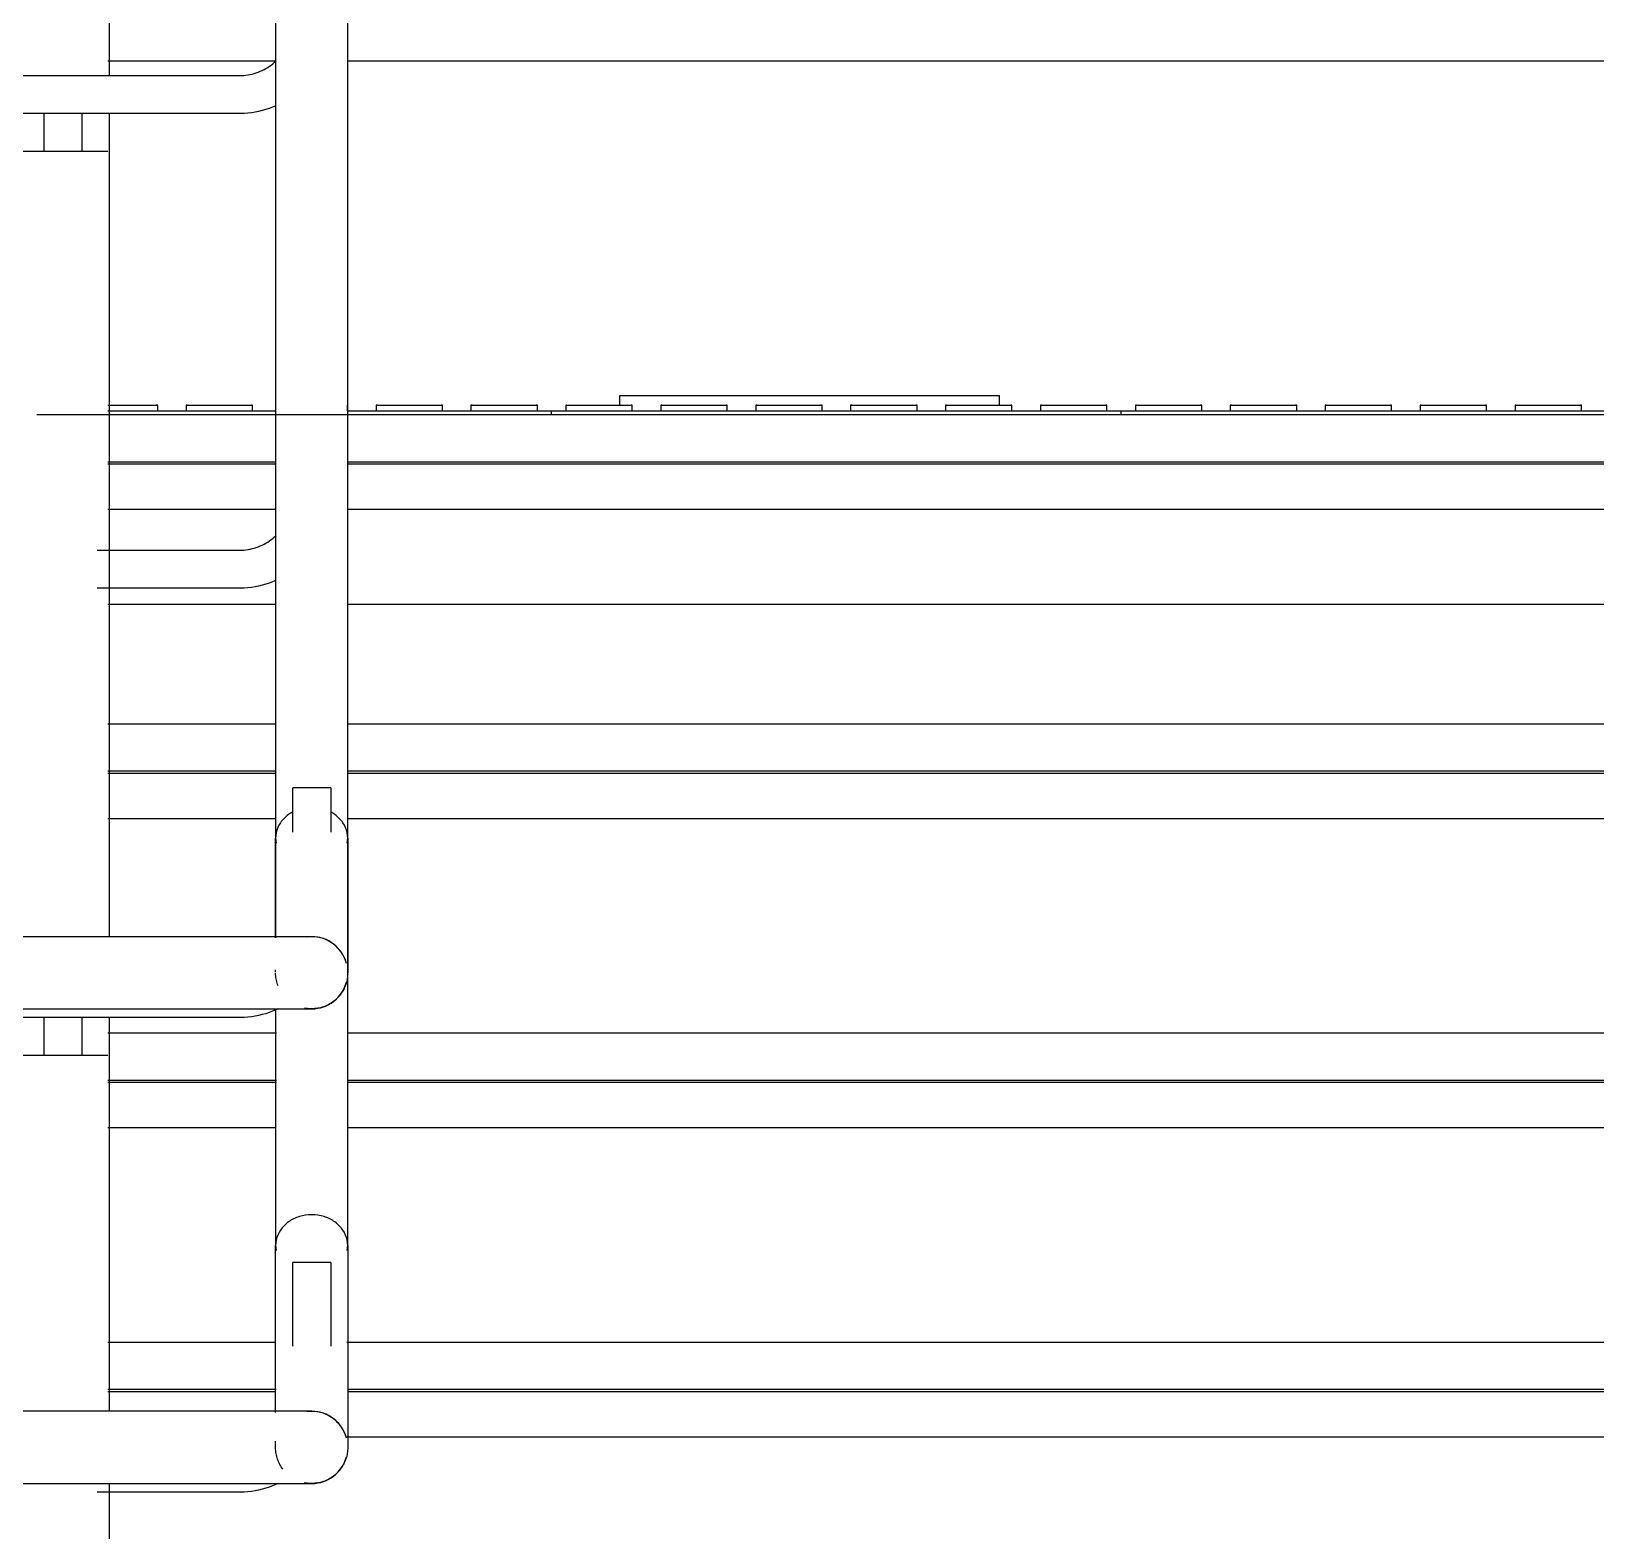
# Model space of a CAD drawing. Header units: millimetres. Extents: x 663313 to 1226001, y 1431724 to 1620898.
# Drawn here: x 809885 to 810709, y 1509357 to 1510147 of the extents above; entities that cross this region are included whole.
import ezdxf

# ---------------------------------------------------------------- set-up
doc = ezdxf.new("R2010")
doc.units = ezdxf.units.MM
for name, pattern in [('CENTER', [50.8, 31.75, -6.35, 6.35, -6.35]), ('DPA_Grid _ Level 100', [1000, 550, -160, 130, -160]), ('TA_GL_000.70000', [1.925, 0.7, -0.175, 0.175, -0.175, 0.7])]:
    doc.linetypes.add(name, pattern=pattern)
doc.layers.add('000 - 0_HIDE_OBJ_FRAMING_DEF_SUB', color=7, linetype='Continuous', plot=False)
for name, color, linetype in [('000 - 0_SYM_DWG_GRIDLINE_MAIN_COLOR_251', 7, 'Continuous'), ('000 - CONCRETE_EX_BUILDING_SUB_COLOR_251', 7, 'Continuous'), ('000 - GRID', 7, 'CENTER')]:
    doc.layers.add(name, color=color, linetype=linetype)
doc.styles.add('TA', font='', dxfattribs={"height": 4.5})
doc.styles.get('TA').set_extended_font_data('Cordia New')

# ---------------------------------------------------------------- blocks, each defined once
blk = doc.blocks.new('*U4807')
at = {"layer": '000 - 0_SYM_DWG_GRIDLINE_MAIN_COLOR_251', "color": 7, "linetype": 'ByBlock', "ltscale": 5}
blk.add_line((12, 0), (-308, 0), dxfattribs=at)
at = {"color": 7, "style": 'TA', "flags": 1}
blk.add_attdef('LOCATION', (6, -6), '', height=4.5, rotation=270, dxfattribs=at)
blk = doc.blocks.new('W-1-PP18-ST_ENT4_REV00_20260602-143416_ELEVATION_1_DIMS')
at = {"layer": '000 - GRID', "color": 7, "linetype": 'TA_GL_000.70000', "xscale": 50, "yscale": 50, "zscale": 50, "rotation": 180}
blk.add_blockref('*U4807', (0, 102340), dxfattribs=at)
blk = doc.blocks.new('DR_Door-Overhead-Rolling - RS-24526168-ENT 4 ELE-1 sheet')
at = {"layer": '000 - CONCRETE_EX_BUILDING_SUB_COLOR_251', "color": 7}
for p, q in [((1807335.92, 102526.11), (1807247.5, 102526.11)), ((1810154.09, 102526.11), (1807373.52, 102526.11))]:
    blk.add_line(p, q, dxfattribs=at)
blk = doc.blocks.new('DPA_Flood board Plan_Plate - DPA_Flood board Plan_Plate-20217323-ENT 4 ELE-1 sheet')
at = {"layer": '000 - CONCRETE_EX_BUILDING_SUB_COLOR_251', "color": 7}
for p, q in [((1807517.11, 102350), (1807717.11, 102350)), ((1807517.11, 102345), (1807517.11, 102350)), ((1807717.11, 102345), (1807717.11, 102350))]:
    blk.add_line(p, q, dxfattribs=at)
blk = doc.blocks.new('DPA_TYP_RL10_Handrail - RL10_300Tx175R-20956452-ENT 4 ELE-1 sheet')
at = {"layer": '000 - CONCRETE_EX_BUILDING_SUB_COLOR_251', "color": 7}
for p, q in [((1807335.81, 103164.79), (1807335.81, 102116.88)), ((1807373.81, 102116.88), (1807373.81, 103164.79)), ((1807335.81, 102936.41), (1807335.81, 102526.02)), ((1807373.81, 101902.27), (1807373.81, 102936.41)), ((1807335.81, 102502.79), (1807335.81, 102064.45)), ((1807323.81, 102065), (1807123.81, 102065)), ((1807335.81, 102046.37), (1807335.81, 102047.46)), ((1807123.81, 102027), (1807323.81, 102027)), ((1807335.81, 102026.65), (1807335.81, 101902.27)), ((1807323.81, 101815), (1807123.81, 101815)), ((1807123.81, 101777), (1807323.81, 101777))]:
    blk.add_line(p, q, dxfattribs=at)
at = {"layer": '000 - CONCRETE_EX_BUILDING_SUB_COLOR_251', "color": 7, "flags": 128}
for points in [[(1807335.81, 102064.45), (1807335.81, 102069.18), (1807335.81, 102075.27), (1807335.81, 102082.04), (1807335.81, 102089.49), (1807335.81, 102097.6), (1807335.81, 102106.35), (1807335.81, 102115.74), (1807335.81, 102116.88)], [(1807373.81, 102116.88), (1807373.81, 102107.41), (1807373.81, 102098.58), (1807373.81, 102090.4), (1807373.81, 102082.87), (1807373.81, 102076.02), (1807373.81, 102069.85), (1807373.81, 102064.37), (1807373.81, 102059.6), (1807373.81, 102055.53), (1807373.81, 102052.18), (1807373.81, 102049.54), (1807373.81, 102047.63), (1807373.81, 102046.46), (1807373.81, 102046)], [(1807354.81, 102065), (1807354.79, 102065), (1807354.71, 102065), (1807354.59, 102065), (1807354.41, 102065), (1807354.19, 102065), (1807353.92, 102065), (1807353.6, 102065), (1807353.24, 102065), (1807352.82, 102065), (1807352.36, 102065), (1807351.86, 102065), (1807351.31, 102065), (1807350.71, 102065), (1807350.08, 102065), (1807349.4, 102065), (1807348.68, 102065), (1807347.91, 102065), (1807347.12, 102065), (1807346.28, 102065), (1807345.41, 102065), (1807344.5, 102065), (1807343.56, 102065), (1807342.59, 102065), (1807341.59, 102065), (1807340.56, 102065), (1807339.5, 102065), (1807338.42, 102065), (1807337.32, 102065), (1807336.19, 102065), (1807335.04, 102065), (1807333.88, 102065), (1807332.7, 102065), (1807331.5, 102065), (1807330.3, 102065), (1807329.08, 102065), (1807327.85, 102065), (1807326.62, 102065), (1807325.38, 102065), (1807324.14, 102065), (1807323.81, 102065)], [(1807337.1, 102039.12), (1807336.84, 102039.83), (1807336.61, 102040.55), (1807336.4, 102041.28), (1807336.23, 102042.02), (1807336.09, 102042.77), (1807335.97, 102043.52), (1807335.89, 102044.28), (1807335.83, 102045.04), (1807335.81, 102045.79)], [(1807373.8, 102045.24), (1807373.75, 102044.48), (1807373.67, 102043.73), (1807373.57, 102042.97), (1807373.43, 102042.23), (1807373.27, 102041.48), (1807373.07, 102040.75), (1807372.85, 102040.02), (1807372.59, 102039.31), (1807372.31, 102038.6), (1807372, 102037.91), (1807371.66, 102037.23), (1807371.3, 102036.56), (1807370.91, 102035.91), (1807370.49, 102035.27), (1807370.05, 102034.65), (1807369.58, 102034.05), (1807369.09, 102033.47), (1807368.58, 102032.91), (1807368.05, 102032.37), (1807367.49, 102031.85), (1807366.92, 102031.36), (1807366.32, 102030.88), (1807365.71, 102030.44), (1807365.08, 102030.01), (1807364.43, 102029.61), (1807363.77, 102029.24), (1807363.09, 102028.9), (1807362.4, 102028.58), (1807361.7, 102028.29), (1807360.98, 102028.03), (1807360.26, 102027.8), (1807359.53, 102027.59), (1807358.79, 102027.42), (1807358.04, 102027.28), (1807357.29, 102027.16), (1807356.53, 102027.08), (1807355.77, 102027.02), (1807355.02, 102027), (1807354.81, 102027)], [(1807323.81, 102027), (1807325.05, 102027), (1807326.29, 102027), (1807327.52, 102027), (1807328.75, 102027), (1807329.97, 102027), (1807331.18, 102027), (1807332.38, 102027), (1807333.56, 102027), (1807334.73, 102027), (1807335.88, 102027), (1807337.01, 102027), (1807338.13, 102027), (1807339.21, 102027), (1807340.28, 102027), (1807341.31, 102027), (1807342.32, 102027), (1807343.3, 102027), (1807344.25, 102027), (1807345.17, 102027), (1807346.05, 102027), (1807346.89, 102027), (1807347.7, 102027), (1807348.47, 102027), (1807349.21, 102027), (1807349.9, 102027), (1807350.54, 102027), (1807351.15, 102027), (1807351.71, 102027), (1807352.23, 102027), (1807352.7, 102027), (1807353.13, 102027), (1807353.51, 102027), (1807353.84, 102027), (1807354.12, 102027), (1807354.36, 102027), (1807354.55, 102027), (1807354.68, 102027), (1807354.77, 102027), (1807354.81, 102027)], [(1807354.81, 102027), (1807354.05, 102027.02), (1807353.29, 102027.06), (1807352.54, 102027.14), (1807351.78, 102027.24), (1807351.04, 102027.38)], [(1807335.81, 101814.45), (1807335.81, 101816.44), (1807335.81, 101823.77), (1807335.81, 101832.2), (1807335.81, 101841.71), (1807335.81, 101852.29), (1807335.81, 101863.92), (1807335.81, 101876.58), (1807335.81, 101890.25), (1807335.81, 101902.27)], [(1807373.81, 101902.27), (1807373.81, 101887.78), (1807373.81, 101874.28), (1807373.81, 101861.8), (1807373.81, 101850.35), (1807373.81, 101839.96), (1807373.81, 101830.64), (1807373.81, 101822.4), (1807373.81, 101815.26), (1807373.81, 101809.24), (1807373.81, 101804.33), (1807373.81, 101800.55), (1807373.81, 101797.9), (1807373.81, 101796.39), (1807373.81, 101796)], [(1807354.81, 101815), (1807354.79, 101815), (1807354.71, 101815), (1807354.59, 101815), (1807354.41, 101815), (1807354.19, 101815), (1807353.92, 101815), (1807353.6, 101815), (1807353.24, 101815), (1807352.82, 101815), (1807352.36, 101815), (1807351.86, 101815), (1807351.31, 101815), (1807350.71, 101815), (1807350.08, 101815), (1807349.4, 101815), (1807348.68, 101815), (1807347.91, 101815), (1807347.12, 101815), (1807346.28, 101815), (1807345.41, 101815), (1807344.5, 101815), (1807343.56, 101815), (1807342.59, 101815), (1807341.59, 101815), (1807340.56, 101815), (1807339.5, 101815), (1807338.42, 101815), (1807337.32, 101815), (1807336.19, 101815), (1807335.04, 101815), (1807333.88, 101815), (1807332.7, 101815), (1807331.5, 101815), (1807330.3, 101815), (1807329.08, 101815), (1807327.85, 101815), (1807326.62, 101815), (1807325.38, 101815), (1807324.14, 101815), (1807323.81, 101815)], [(1807335.81, 101796), (1807335.81, 101796.57), (1807335.81, 101798.28), (1807335.81, 101799.32)], [(1807339.69, 101784.49), (1807339.25, 101785.1), (1807338.82, 101785.73), (1807338.42, 101786.38), (1807338.05, 101787.04), (1807337.71, 101787.72), (1807337.39, 101788.41), (1807337.1, 101789.12), (1807336.84, 101789.83), (1807336.61, 101790.55), (1807336.4, 101791.28), (1807336.23, 101792.02), (1807336.09, 101792.77), (1807335.97, 101793.52), (1807335.89, 101794.28), (1807335.83, 101795.04), (1807335.81, 101795.79), (1807335.81, 101796)], [(1807373.81, 101796), (1807373.8, 101795.24), (1807373.75, 101794.48), (1807373.67, 101793.73), (1807373.57, 101792.97), (1807373.43, 101792.23), (1807373.27, 101791.48), (1807373.07, 101790.75), (1807372.85, 101790.02), (1807372.59, 101789.31), (1807372.31, 101788.6), (1807372, 101787.91), (1807371.66, 101787.23), (1807371.3, 101786.56), (1807370.91, 101785.91), (1807370.49, 101785.27), (1807370.05, 101784.65), (1807369.58, 101784.05), (1807369.09, 101783.47), (1807368.58, 101782.91), (1807368.05, 101782.37), (1807367.49, 101781.85), (1807366.92, 101781.36), (1807366.32, 101780.88), (1807365.71, 101780.44), (1807365.08, 101780.01), (1807364.43, 101779.61), (1807363.77, 101779.24), (1807363.09, 101778.9), (1807362.4, 101778.58), (1807361.7, 101778.29), (1807360.98, 101778.03), (1807360.26, 101777.8), (1807359.53, 101777.59), (1807358.79, 101777.42), (1807358.04, 101777.28), (1807357.29, 101777.16), (1807356.53, 101777.08), (1807355.77, 101777.02), (1807355.02, 101777), (1807354.81, 101777)], [(1807323.81, 101777), (1807325.05, 101777), (1807326.29, 101777), (1807327.52, 101777), (1807328.75, 101777), (1807329.97, 101777), (1807331.18, 101777), (1807332.38, 101777), (1807333.56, 101777), (1807334.73, 101777), (1807335.88, 101777), (1807337.01, 101777), (1807338.13, 101777), (1807339.21, 101777), (1807340.28, 101777), (1807341.31, 101777), (1807342.32, 101777), (1807343.3, 101777), (1807344.25, 101777), (1807345.17, 101777), (1807346.05, 101777), (1807346.89, 101777), (1807347.7, 101777), (1807348.47, 101777), (1807349.21, 101777), (1807349.9, 101777), (1807350.54, 101777), (1807351.15, 101777), (1807351.71, 101777), (1807352.23, 101777), (1807352.7, 101777), (1807353.13, 101777), (1807353.51, 101777), (1807353.84, 101777), (1807354.12, 101777), (1807354.36, 101777), (1807354.55, 101777), (1807354.68, 101777), (1807354.77, 101777), (1807354.81, 101777)], [(1807354.81, 101777), (1807354.05, 101777.02), (1807353.29, 101777.06), (1807352.54, 101777.14), (1807351.78, 101777.24), (1807351.04, 101777.38)]]:
    blk.add_lwpolyline(points, dxfattribs=at)
at = {"layer": '000 - CONCRETE_EX_BUILDING_SUB_COLOR_251', "color": 7}
for centre, start, end in [((1807354.81, 102046), 15, 97.84251), ((1807354.81, 102046), 90, 97.84251), ((1807354.81, 102046), 15, 90), ((1807354.81, 102046), 261.12254, 345), ((1807354.81, 102046), 270, 345), ((1807354.81, 102046), 261.12254, 270), ((1807354.81, 101796), 15, 97.84251), ((1807354.81, 101796), 90, 97.84251), ((1807354.81, 101796), 15, 90), ((1807354.81, 101796), 258.12211, 345), ((1807354.81, 101796), 270, 345), ((1807354.81, 101796), 258.12211, 270)]:
    blk.add_arc(centre, 19, start, end, dxfattribs=at)
for points, knots in [([(1807344.67, 102130.6), (1807343.94, 102130.21), (1807341.46, 102128.67), (1807338.02, 102125.16), (1807335.74, 102119.82), (1807335.72, 102116.06), (1807336.06, 102114.27)], [-0.8208389, -0.8208389, -0.8208389, -0.8208389, -0.7777778, -0.6666667, -0.5555556, -0.4486722, -0.4486722, -0.4486722, -0.4486722]), ([(1807373.56, 102114.26), (1807373.91, 102116.06), (1807373.88, 102119.82), (1807371.6, 102125.16), (1807368.14, 102128.69), (1807365.63, 102130.24), (1807364.89, 102130.64)], [-0.5516136, -0.5516136, -0.5516136, -0.5516136, -0.4444444, -0.3333333, -0.2222222, -0.1780657, -0.1780657, -0.1780657, -0.1780657]), ([(1807354.81, 101918.56), (1807352.6, 101918.56), (1807348.18, 101917.89), (1807342.34, 101915), (1807338.02, 101910.59), (1807335.76, 101905.25), (1807335.72, 101901.52), (1807336.04, 101899.75)], [-1, -1, -1, -1, -0.8888889, -0.7777778, -0.6666667, -0.5555556, -0.4506586, -0.4506586, -0.4506586, -0.4506586]), ([(1807373.58, 101899.76), (1807373.91, 101901.53), (1807373.86, 101905.26), (1807371.6, 101910.59), (1807367.27, 101915.01), (1807361.44, 101917.89), (1807357.02, 101918.56), (1807354.81, 101918.56)], [-0.5492325, -0.5492325, -0.5492325, -0.5492325, -0.4444444, -0.3333333, -0.2222222, -0.1111111, 0, 0, 0, 0])]:
    blk.add_open_spline(points, degree=3, knots=knots, dxfattribs=at)
blk = doc.blocks.new('Railing - RL10_Post _Mid_-20894883-ENT 4 ELE-1 sheet')
at = {"layer": '000 - CONCRETE_EX_BUILDING_SUB_COLOR_251', "color": 7}
for p, q in [((1807130.81, 102518.57), (1807316.81, 102518.57)), ((1807316.81, 102498.57), (1807130.81, 102498.57)), ((1807213.81, 102478.57), (1807213.81, 102498.57)), ((1807233.81, 102498.57), (1807213.81, 102498.57)), ((1807233.81, 102498.57), (1807233.81, 102478.57)), ((1807223.81, 102478.57), (1807200.12, 102478.57)), ((1807247.5, 102478.57), (1807223.81, 102478.57)), ((1807248.11, 102478.57), (1807248.11, 102065)), ((1807241.82, 102268.57), (1807316.81, 102268.57)), ((1807316.81, 102248.57), (1807241.82, 102248.57)), ((1807248.11, 102022.77), (1807248.11, 101815)), ((1807248.11, 101772.77), (1807248.11, 101688.57))]:
    blk.add_line(p, q, dxfattribs=at)
at = {"layer": '000 - CONCRETE_EX_BUILDING_SUB_COLOR_251', "color": 7, "flags": 128}
for points in [[(1807316.81, 102518.57), (1807317.93, 102518.59), (1807319.05, 102518.66), (1807320.16, 102518.77), (1807321.27, 102518.93), (1807322.37, 102519.13), (1807323.47, 102519.37), (1807324.55, 102519.66), (1807325.62, 102519.99), (1807326.67, 102520.37), (1807327.71, 102520.78), (1807328.74, 102521.24), (1807329.74, 102521.74), (1807330.72, 102522.27), (1807331.68, 102522.85), (1807332.62, 102523.46), (1807333.53, 102524.11), (1807334.42, 102524.8), (1807335.27, 102525.52), (1807336.1, 102526.28)], [(1807335.98, 102502.56), (1807334.2, 102501.83), (1807332.4, 102501.17), (1807330.57, 102500.59), (1807328.72, 102500.07), (1807326.85, 102499.63), (1807324.97, 102499.27), (1807323.07, 102498.98), (1807321.16, 102498.77), (1807319.25, 102498.63), (1807317.33, 102498.57), (1807316.81, 102498.57)], [(1807316.81, 102268.57), (1807317.93, 102268.59), (1807319.05, 102268.66), (1807320.16, 102268.77), (1807321.27, 102268.93), (1807322.37, 102269.13), (1807323.47, 102269.37), (1807324.55, 102269.66), (1807325.62, 102269.99), (1807326.67, 102270.37), (1807327.71, 102270.78), (1807328.74, 102271.24), (1807329.74, 102271.74), (1807330.72, 102272.27), (1807331.68, 102272.85), (1807332.62, 102273.46), (1807333.53, 102274.11), (1807334.42, 102274.8), (1807335.27, 102275.52), (1807336.1, 102276.28)], [(1807335.98, 102252.56), (1807334.2, 102251.83), (1807332.4, 102251.17), (1807330.57, 102250.59), (1807328.72, 102250.07), (1807326.85, 102249.63), (1807324.97, 102249.27), (1807323.07, 102248.98), (1807321.16, 102248.77), (1807319.25, 102248.63), (1807317.33, 102248.57), (1807316.81, 102248.57)]]:
    blk.add_lwpolyline(points, dxfattribs=at)
blk = doc.blocks.new('Railing - RL10_Post_Start-End_-20894885-ENT 4 ELE-1 sheet')
at = {"layer": '000 - CONCRETE_EX_BUILDING_SUB_COLOR_251', "color": 7}
for p, q in [((1807130.81, 103120), (1807316.81, 103120)), ((1807316.81, 103100), (1807130.81, 103100)), ((1807213.81, 103080), (1807213.81, 103100)), ((1807233.81, 103100), (1807213.81, 103100)), ((1807233.81, 103100), (1807233.81, 103080)), ((1807199.51, 102518.23), (1807199.51, 103080)), ((1807223.81, 103080), (1807200.12, 103080)), ((1807247.5, 103080), (1807223.81, 103080)), ((1807248.11, 103080), (1807248.11, 102518.23)), ((1807130.81, 102870), (1807205.8, 102870)), ((1807241.82, 102870), (1807316.81, 102870)), ((1807205.8, 102850), (1807130.81, 102850)), ((1807316.81, 102850), (1807241.82, 102850)), ((1807199.51, 102340), (1807199.51, 102498.91)), ((1807248.11, 102498.91), (1807248.11, 102340))]:
    blk.add_line(p, q, dxfattribs=at)
at = {"layer": '000 - CONCRETE_EX_BUILDING_SUB_COLOR_251', "color": 7, "flags": 128}
for points in [[(1807112.12, 103127.15), (1807112.97, 103126.42), (1807113.85, 103125.72), (1807114.75, 103125.06), (1807115.68, 103124.44), (1807116.64, 103123.85), (1807117.61, 103123.31), (1807118.61, 103122.8), (1807119.63, 103122.33), (1807120.66, 103121.9), (1807121.72, 103121.52), (1807122.78, 103121.18), (1807123.86, 103120.88), (1807124.95, 103120.62), (1807126.05, 103120.41), (1807127.16, 103120.24), (1807128.27, 103120.12), (1807129.39, 103120.04), (1807130.51, 103120), (1807130.81, 103120)], [(1807316.81, 103120), (1807317.93, 103120.02), (1807319.05, 103120.09), (1807320.16, 103120.2), (1807321.27, 103120.36), (1807322.37, 103120.56), (1807323.47, 103120.8), (1807324.55, 103121.09), (1807325.62, 103121.42), (1807326.67, 103121.79), (1807327.71, 103122.21), (1807328.74, 103122.67), (1807329.74, 103123.16), (1807330.72, 103123.7), (1807331.68, 103124.28), (1807332.62, 103124.89), (1807333.53, 103125.54), (1807334.42, 103126.23), (1807335.27, 103126.95), (1807336.1, 103127.7)], [(1807130.81, 103100), (1807128.89, 103100.04), (1807126.97, 103100.15), (1807125.06, 103100.35), (1807123.16, 103100.61), (1807121.27, 103100.96), (1807119.4, 103101.38), (1807117.55, 103101.87), (1807115.71, 103102.44), (1807113.9, 103103.08), (1807112.12, 103103.79)], [(1807335.98, 103103.99), (1807334.2, 103103.26), (1807332.4, 103102.6), (1807330.57, 103102.02), (1807328.72, 103101.5), (1807326.85, 103101.06), (1807324.97, 103100.7), (1807323.07, 103100.41), (1807321.16, 103100.2), (1807319.25, 103100.06), (1807317.33, 103100), (1807316.81, 103100)], [(1807112.12, 102877.15), (1807112.97, 102876.42), (1807113.85, 102875.72), (1807114.75, 102875.06), (1807115.68, 102874.44), (1807116.64, 102873.85), (1807117.61, 102873.31), (1807118.61, 102872.8), (1807119.63, 102872.33), (1807120.66, 102871.9), (1807121.72, 102871.52), (1807122.78, 102871.18), (1807123.86, 102870.88), (1807124.95, 102870.62), (1807126.05, 102870.41), (1807127.16, 102870.24), (1807128.27, 102870.12), (1807129.39, 102870.04), (1807130.51, 102870), (1807130.81, 102870)], [(1807316.81, 102870), (1807317.93, 102870.02), (1807319.05, 102870.09), (1807320.16, 102870.2), (1807321.27, 102870.36), (1807322.37, 102870.56), (1807323.47, 102870.8), (1807324.55, 102871.09), (1807325.62, 102871.42), (1807326.67, 102871.79), (1807327.71, 102872.21), (1807328.74, 102872.67), (1807329.74, 102873.16), (1807330.72, 102873.7), (1807331.68, 102874.28), (1807332.62, 102874.89), (1807333.53, 102875.54), (1807334.42, 102876.23), (1807335.27, 102876.95), (1807336.1, 102877.7)], [(1807335.98, 102853.99), (1807334.2, 102853.26), (1807332.4, 102852.6), (1807330.57, 102852.02), (1807328.72, 102851.5), (1807326.85, 102851.06), (1807324.97, 102850.7), (1807323.07, 102850.41), (1807321.16, 102850.2), (1807319.25, 102850.06), (1807317.33, 102850), (1807316.81, 102850)], [(1807130.81, 102850), (1807128.89, 102850.04), (1807126.97, 102850.15), (1807125.06, 102850.35), (1807123.16, 102850.61), (1807121.27, 102850.96), (1807119.4, 102851.38), (1807117.55, 102851.87), (1807115.71, 102852.44), (1807113.9, 102853.08), (1807112.12, 102853.79)]]:
    blk.add_lwpolyline(points, dxfattribs=at)
blk = doc.blocks.new('Railing - RL10_Post_Start-End_-V13-ENT 4 ELE-1 sheet')
at = {"layer": '000 - CONCRETE_EX_BUILDING_SUB_COLOR_251', "color": 7}
for p, q in [((1807344.81, 102120.1), (1807344.81, 102143.43)), ((1807354.81, 102143.43), (1807344.81, 102143.43)), ((1807364.81, 102143.43), (1807354.81, 102143.43)), ((1807364.81, 102143.43), (1807364.81, 102119.97)), ((1807316.81, 102022.43), (1807130.81, 102022.43)), ((1807213.81, 102002.43), (1807213.81, 102022.43)), ((1807233.81, 102022.43), (1807213.81, 102022.43)), ((1807233.81, 102022.43), (1807233.81, 102002.43)), ((1807223.81, 102002.43), (1807200.12, 102002.43)), ((1807247.5, 102002.43), (1807223.81, 102002.43)), ((1807248.11, 102002.43), (1807248.11, 101815)), ((1807344.81, 101849.25), (1807344.81, 101893.43)), ((1807354.81, 101893.43), (1807344.81, 101893.43)), ((1807364.81, 101893.43), (1807354.81, 101893.43)), ((1807364.81, 101893.43), (1807364.81, 101849.25)), ((1807248.11, 101777), (1807248.11, 101212.43)), ((1807316.81, 101772.43), (1807241.82, 101772.43))]:
    blk.add_line(p, q, dxfattribs=at)
at = {"layer": '000 - CONCRETE_EX_BUILDING_SUB_COLOR_251', "color": 7, "flags": 128}
for points in [[(1807337.37, 102027.06), (1807335.98, 102026.42), (1807334.2, 102025.69), (1807332.4, 102025.03), (1807330.57, 102024.44), (1807328.72, 102023.93), (1807326.85, 102023.49), (1807324.97, 102023.13), (1807323.07, 102022.84), (1807321.16, 102022.63), (1807319.25, 102022.49), (1807317.33, 102022.43), (1807316.81, 102022.43)], [(1807337.37, 101777.06), (1807335.98, 101776.42), (1807334.2, 101775.69), (1807332.4, 101775.03), (1807330.57, 101774.44), (1807328.72, 101773.93), (1807326.85, 101773.49), (1807324.97, 101773.13), (1807323.07, 101772.84), (1807321.16, 101772.63), (1807319.25, 101772.49), (1807317.33, 101772.43), (1807316.81, 101772.43)]]:
    blk.add_lwpolyline(points, dxfattribs=at)
blk = doc.blocks.new('Railing - Railing-20956213-ENT 4 ELE-1 sheet')
at = {"color": 7}
for name in ['Railing - RL10_Post_Start-End_-20894885-ENT 4 ELE-1 sheet', 'Railing - RL10_Post _Mid_-20894883-ENT 4 ELE-1 sheet', 'Railing - RL10_Post_Start-End_-V13-ENT 4 ELE-1 sheet']:
    blk.add_blockref(name, (0, 0), dxfattribs=at)
blk = doc.blocks.new('DPA_GM_Tactile Tile Line Base - Decision Tactile-22558785-ENT 4 ELE-1 sheet')
at = {"layer": '000 - CONCRETE_EX_BUILDING_SUB_COLOR_251', "color": 7}
for p, q in [((1807247.5, 102345), (1807256.19, 102345)), ((1807256.19, 102345), (1807273.69, 102345)), ((1807273.69, 102345), (1807273.09, 102345)), ((1807273.09, 102345), (1807273.69, 102345)), ((1807273.69, 102345), (1807273.09, 102345)), ((1807273.09, 102345), (1807273.69, 102345)), ((1807273.69, 102345), (1807273.09, 102345)), ((1807273.09, 102345), (1807273.69, 102345)), ((1807273.69, 102345), (1807273.09, 102345)), ((1807273.09, 102345), (1807273.69, 102345)), ((1807273.69, 102345), (1807273.09, 102345)), ((1807273.09, 102345), (1807273.69, 102345)), ((1807273.69, 102345), (1807273.09, 102345)), ((1807273.69, 102342), (1807273.69, 102345)), ((1807273.69, 102342), (1807273.69, 102345)), ((1807273.69, 102342), (1807273.69, 102345)), ((1807273.69, 102342), (1807273.69, 102345)), ((1807273.69, 102342), (1807273.69, 102345)), ((1807273.69, 102342), (1807273.69, 102345)), ((1807288.69, 102345), (1807288.69, 102342)), ((1807289.29, 102345), (1807288.69, 102345)), ((1807288.69, 102345), (1807289.29, 102345)), ((1807288.69, 102345), (1807288.69, 102342)), ((1807289.29, 102345), (1807288.69, 102345)), ((1807288.69, 102345), (1807289.29, 102345)), ((1807288.69, 102345), (1807288.69, 102342)), ((1807289.29, 102345), (1807288.69, 102345)), ((1807288.69, 102345), (1807289.29, 102345)), ((1807288.69, 102345), (1807288.69, 102342)), ((1807289.29, 102345), (1807288.69, 102345)), ((1807288.69, 102345), (1807289.29, 102345)), ((1807288.69, 102345), (1807288.69, 102342)), ((1807289.29, 102345), (1807288.69, 102345)), ((1807288.69, 102345), (1807289.29, 102345)), ((1807288.69, 102345), (1807288.69, 102342)), ((1807289.29, 102345), (1807288.69, 102345)), ((1807288.69, 102345), (1807306.19, 102345)), ((1807306.19, 102345), (1807323.69, 102345)), ((1807323.69, 102345), (1807323.09, 102345)), ((1807323.09, 102345), (1807323.69, 102345)), ((1807323.69, 102345), (1807323.09, 102345)), ((1807323.09, 102345), (1807323.69, 102345)), ((1807323.69, 102345), (1807323.09, 102345)), ((1807323.09, 102345), (1807323.69, 102345)), ((1807323.69, 102345), (1807323.09, 102345)), ((1807323.09, 102345), (1807323.69, 102345)), ((1807323.69, 102345), (1807323.09, 102345)), ((1807323.09, 102345), (1807323.69, 102345)), ((1807323.69, 102345), (1807323.09, 102345)), ((1807323.69, 102342), (1807323.69, 102345)), ((1807323.69, 102342), (1807323.69, 102345)), ((1807323.69, 102342), (1807323.69, 102345)), ((1807323.69, 102342), (1807323.69, 102345)), ((1807323.69, 102342), (1807323.69, 102345)), ((1807323.69, 102342), (1807323.69, 102345)), ((1807373.69, 102342), (1807373.69, 102345)), ((1807373.69, 102342), (1807373.69, 102345)), ((1807373.69, 102342), (1807373.69, 102345)), ((1807373.69, 102342), (1807373.69, 102345)), ((1807373.69, 102342), (1807373.69, 102345)), ((1807373.69, 102342), (1807373.69, 102345)), ((1807388.69, 102345), (1807388.69, 102342)), ((1807389.29, 102345), (1807388.69, 102345)), ((1807388.69, 102345), (1807389.29, 102345)), ((1807388.69, 102345), (1807388.69, 102342)), ((1807389.29, 102345), (1807388.69, 102345)), ((1807388.69, 102345), (1807389.29, 102345)), ((1807388.69, 102345), (1807388.69, 102342)), ((1807389.29, 102345), (1807388.69, 102345)), ((1807388.69, 102345), (1807389.29, 102345)), ((1807388.69, 102345), (1807388.69, 102342)), ((1807389.29, 102345), (1807388.69, 102345)), ((1807388.69, 102345), (1807389.29, 102345)), ((1807388.69, 102345), (1807388.69, 102342)), ((1807389.29, 102345), (1807388.69, 102345)), ((1807388.69, 102345), (1807389.29, 102345)), ((1807388.69, 102345), (1807388.69, 102342)), ((1807389.29, 102345), (1807388.69, 102345)), ((1807388.69, 102345), (1807406.19, 102345)), ((1807406.19, 102345), (1807423.69, 102345)), ((1807423.69, 102345), (1807423.09, 102345)), ((1807423.09, 102345), (1807423.69, 102345)), ((1807423.69, 102345), (1807423.09, 102345)), ((1807423.09, 102345), (1807423.69, 102345)), ((1807423.69, 102345), (1807423.09, 102345)), ((1807423.09, 102345), (1807423.69, 102345)), ((1807423.69, 102345), (1807423.09, 102345)), ((1807423.09, 102345), (1807423.69, 102345)), ((1807423.69, 102345), (1807423.09, 102345)), ((1807423.09, 102345), (1807423.69, 102345)), ((1807423.69, 102345), (1807423.09, 102345)), ((1807423.69, 102342), (1807423.69, 102345)), ((1807423.69, 102342), (1807423.69, 102345)), ((1807423.69, 102342), (1807423.69, 102345)), ((1807423.69, 102342), (1807423.69, 102345)), ((1807423.69, 102342), (1807423.69, 102345)), ((1807423.69, 102342), (1807423.69, 102345)), ((1807438.69, 102345), (1807438.69, 102342)), ((1807439.29, 102345), (1807438.69, 102345)), ((1807438.69, 102345), (1807439.29, 102345)), ((1807438.69, 102345), (1807438.69, 102342)), ((1807439.29, 102345), (1807438.69, 102345)), ((1807438.69, 102345), (1807439.29, 102345)), ((1807438.69, 102345), (1807438.69, 102342)), ((1807439.29, 102345), (1807438.69, 102345)), ((1807438.69, 102345), (1807439.29, 102345)), ((1807438.69, 102345), (1807438.69, 102342)), ((1807439.29, 102345), (1807438.69, 102345)), ((1807438.69, 102345), (1807439.29, 102345)), ((1807438.69, 102345), (1807438.69, 102342)), ((1807439.29, 102345), (1807438.69, 102345)), ((1807438.69, 102345), (1807439.29, 102345)), ((1807438.69, 102345), (1807438.69, 102342)), ((1807439.29, 102345), (1807438.69, 102345)), ((1807438.69, 102345), (1807456.19, 102345)), ((1807456.19, 102345), (1807473.69, 102345)), ((1807473.69, 102345), (1807473.09, 102345)), ((1807473.09, 102345), (1807473.69, 102345)), ((1807473.69, 102345), (1807473.09, 102345)), ((1807473.09, 102345), (1807473.69, 102345)), ((1807473.69, 102345), (1807473.09, 102345)), ((1807473.09, 102345), (1807473.69, 102345)), ((1807473.69, 102345), (1807473.09, 102345)), ((1807473.09, 102345), (1807473.69, 102345)), ((1807473.69, 102345), (1807473.09, 102345)), ((1807473.09, 102345), (1807473.69, 102345)), ((1807473.69, 102345), (1807473.09, 102345)), ((1807473.69, 102342), (1807473.69, 102345)), ((1807473.69, 102342), (1807473.69, 102345)), ((1807473.69, 102342), (1807473.69, 102345)), ((1807473.69, 102342), (1807473.69, 102345)), ((1807473.69, 102342), (1807473.69, 102345)), ((1807473.69, 102342), (1807473.69, 102345)), ((1807488.69, 102345), (1807488.69, 102342)), ((1807489.29, 102345), (1807488.69, 102345)), ((1807488.69, 102345), (1807489.29, 102345)), ((1807488.69, 102345), (1807488.69, 102342)), ((1807489.29, 102345), (1807488.69, 102345)), ((1807488.69, 102345), (1807489.29, 102345)), ((1807488.69, 102345), (1807488.69, 102342)), ((1807489.29, 102345), (1807488.69, 102345)), ((1807488.69, 102345), (1807489.29, 102345)), ((1807488.69, 102345), (1807488.69, 102342)), ((1807489.29, 102345), (1807488.69, 102345)), ((1807488.69, 102345), (1807489.29, 102345)), ((1807488.69, 102345), (1807488.69, 102342)), ((1807489.29, 102345), (1807488.69, 102345)), ((1807488.69, 102345), (1807489.29, 102345)), ((1807488.69, 102345), (1807488.69, 102342)), ((1807489.29, 102345), (1807488.69, 102345)), ((1807488.69, 102345), (1807506.19, 102345)), ((1807506.19, 102345), (1807523.69, 102345)), ((1807523.69, 102345), (1807523.09, 102345)), ((1807523.09, 102345), (1807523.69, 102345)), ((1807523.69, 102345), (1807523.09, 102345)), ((1807523.09, 102345), (1807523.69, 102345)), ((1807523.69, 102345), (1807523.09, 102345)), ((1807523.09, 102345), (1807523.69, 102345)), ((1807523.69, 102345), (1807523.09, 102345)), ((1807523.09, 102345), (1807523.69, 102345)), ((1807523.69, 102345), (1807523.09, 102345)), ((1807523.09, 102345), (1807523.69, 102345)), ((1807523.69, 102345), (1807523.09, 102345)), ((1807523.69, 102342), (1807523.69, 102345)), ((1807523.69, 102342), (1807523.69, 102345)), ((1807523.69, 102342), (1807523.69, 102345)), ((1807523.69, 102342), (1807523.69, 102345)), ((1807523.69, 102342), (1807523.69, 102345)), ((1807523.69, 102342), (1807523.69, 102345)), ((1807538.69, 102345), (1807538.69, 102342)), ((1807539.29, 102345), (1807538.69, 102345)), ((1807538.69, 102345), (1807539.29, 102345)), ((1807538.69, 102345), (1807538.69, 102342)), ((1807539.29, 102345), (1807538.69, 102345)), ((1807538.69, 102345), (1807539.29, 102345)), ((1807538.69, 102345), (1807538.69, 102342)), ((1807539.29, 102345), (1807538.69, 102345)), ((1807538.69, 102345), (1807539.29, 102345)), ((1807538.69, 102345), (1807538.69, 102342)), ((1807539.29, 102345), (1807538.69, 102345)), ((1807538.69, 102345), (1807539.29, 102345)), ((1807538.69, 102345), (1807538.69, 102342)), ((1807539.29, 102345), (1807538.69, 102345)), ((1807538.69, 102345), (1807539.29, 102345)), ((1807538.69, 102345), (1807538.69, 102342)), ((1807539.29, 102345), (1807538.69, 102345)), ((1807538.69, 102345), (1807556.19, 102345)), ((1807556.19, 102345), (1807573.69, 102345)), ((1807573.69, 102345), (1807573.09, 102345)), ((1807573.09, 102345), (1807573.69, 102345)), ((1807573.69, 102345), (1807573.09, 102345)), ((1807573.09, 102345), (1807573.69, 102345)), ((1807573.69, 102345), (1807573.09, 102345)), ((1807573.09, 102345), (1807573.69, 102345)), ((1807573.69, 102345), (1807573.09, 102345)), ((1807573.09, 102345), (1807573.69, 102345)), ((1807573.69, 102345), (1807573.09, 102345)), ((1807573.09, 102345), (1807573.69, 102345)), ((1807573.69, 102345), (1807573.09, 102345)), ((1807573.69, 102342), (1807573.69, 102345)), ((1807573.69, 102342), (1807573.69, 102345)), ((1807573.69, 102342), (1807573.69, 102345)), ((1807573.69, 102342), (1807573.69, 102345)), ((1807573.69, 102342), (1807573.69, 102345)), ((1807573.69, 102342), (1807573.69, 102345)), ((1807588.69, 102345), (1807588.69, 102342)), ((1807589.29, 102345), (1807588.69, 102345)), ((1807588.69, 102345), (1807589.29, 102345)), ((1807588.69, 102345), (1807588.69, 102342)), ((1807589.29, 102345), (1807588.69, 102345)), ((1807588.69, 102345), (1807589.29, 102345)), ((1807588.69, 102345), (1807588.69, 102342)), ((1807589.29, 102345), (1807588.69, 102345)), ((1807588.69, 102345), (1807589.29, 102345)), ((1807588.69, 102345), (1807588.69, 102342)), ((1807589.29, 102345), (1807588.69, 102345)), ((1807588.69, 102345), (1807589.29, 102345)), ((1807588.69, 102345), (1807588.69, 102342)), ((1807589.29, 102345), (1807588.69, 102345)), ((1807588.69, 102345), (1807589.29, 102345)), ((1807588.69, 102345), (1807588.69, 102342)), ((1807589.29, 102345), (1807588.69, 102345)), ((1807588.69, 102345), (1807606.19, 102345)), ((1807606.19, 102345), (1807623.69, 102345)), ((1807623.69, 102345), (1807623.09, 102345)), ((1807623.09, 102345), (1807623.69, 102345)), ((1807623.69, 102345), (1807623.09, 102345)), ((1807623.09, 102345), (1807623.69, 102345)), ((1807623.69, 102345), (1807623.09, 102345)), ((1807623.09, 102345), (1807623.69, 102345)), ((1807623.69, 102345), (1807623.09, 102345)), ((1807623.09, 102345), (1807623.69, 102345)), ((1807623.69, 102345), (1807623.09, 102345)), ((1807623.09, 102345), (1807623.69, 102345)), ((1807623.69, 102345), (1807623.09, 102345)), ((1807623.69, 102342), (1807623.69, 102345)), ((1807623.69, 102342), (1807623.69, 102345)), ((1807623.69, 102342), (1807623.69, 102345)), ((1807623.69, 102342), (1807623.69, 102345)), ((1807623.69, 102342), (1807623.69, 102345)), ((1807623.69, 102342), (1807623.69, 102345)), ((1807638.69, 102345), (1807638.69, 102342)), ((1807639.29, 102345), (1807638.69, 102345)), ((1807638.69, 102345), (1807639.29, 102345)), ((1807638.69, 102345), (1807638.69, 102342)), ((1807639.29, 102345), (1807638.69, 102345)), ((1807638.69, 102345), (1807639.29, 102345)), ((1807638.69, 102345), (1807638.69, 102342)), ((1807639.29, 102345), (1807638.69, 102345)), ((1807638.69, 102345), (1807639.29, 102345)), ((1807638.69, 102345), (1807638.69, 102342)), ((1807639.29, 102345), (1807638.69, 102345)), ((1807638.69, 102345), (1807639.29, 102345)), ((1807638.69, 102345), (1807638.69, 102342)), ((1807639.29, 102345), (1807638.69, 102345)), ((1807638.69, 102345), (1807639.29, 102345)), ((1807638.69, 102345), (1807638.69, 102342)), ((1807639.29, 102345), (1807638.69, 102345)), ((1807638.69, 102345), (1807656.19, 102345)), ((1807656.19, 102345), (1807673.69, 102345)), ((1807673.69, 102345), (1807673.09, 102345)), ((1807673.09, 102345), (1807673.69, 102345)), ((1807673.69, 102345), (1807673.09, 102345)), ((1807673.09, 102345), (1807673.69, 102345)), ((1807673.69, 102345), (1807673.09, 102345)), ((1807673.09, 102345), (1807673.69, 102345)), ((1807673.69, 102345), (1807673.09, 102345)), ((1807673.09, 102345), (1807673.69, 102345)), ((1807673.69, 102345), (1807673.09, 102345)), ((1807673.09, 102345), (1807673.69, 102345)), ((1807673.69, 102345), (1807673.09, 102345)), ((1807673.69, 102342), (1807673.69, 102345)), ((1807673.69, 102342), (1807673.69, 102345)), ((1807673.69, 102342), (1807673.69, 102345)), ((1807673.69, 102342), (1807673.69, 102345)), ((1807673.69, 102342), (1807673.69, 102345)), ((1807673.69, 102342), (1807673.69, 102345)), ((1807688.69, 102345), (1807688.69, 102342)), ((1807689.29, 102345), (1807688.69, 102345)), ((1807688.69, 102345), (1807689.29, 102345)), ((1807688.69, 102345), (1807688.69, 102342)), ((1807689.29, 102345), (1807688.69, 102345)), ((1807688.69, 102345), (1807689.29, 102345)), ((1807688.69, 102345), (1807688.69, 102342)), ((1807689.29, 102345), (1807688.69, 102345)), ((1807688.69, 102345), (1807689.29, 102345)), ((1807688.69, 102345), (1807688.69, 102342)), ((1807689.29, 102345), (1807688.69, 102345)), ((1807688.69, 102345), (1807689.29, 102345)), ((1807688.69, 102345), (1807688.69, 102342)), ((1807689.29, 102345), (1807688.69, 102345)), ((1807688.69, 102345), (1807689.29, 102345)), ((1807688.69, 102345), (1807688.69, 102342)), ((1807689.29, 102345), (1807688.69, 102345)), ((1807688.69, 102345), (1807706.19, 102345)), ((1807706.19, 102345), (1807723.69, 102345)), ((1807723.69, 102345), (1807723.09, 102345)), ((1807723.09, 102345), (1807723.69, 102345)), ((1807723.69, 102345), (1807723.09, 102345)), ((1807723.09, 102345), (1807723.69, 102345)), ((1807723.69, 102345), (1807723.09, 102345)), ((1807723.09, 102345), (1807723.69, 102345)), ((1807723.69, 102345), (1807723.09, 102345)), ((1807723.09, 102345), (1807723.69, 102345)), ((1807723.69, 102345), (1807723.09, 102345)), ((1807723.09, 102345), (1807723.69, 102345)), ((1807723.69, 102345), (1807723.09, 102345)), ((1807723.69, 102342), (1807723.69, 102345)), ((1807723.69, 102342), (1807723.69, 102345)), ((1807723.69, 102342), (1807723.69, 102345)), ((1807723.69, 102342), (1807723.69, 102345)), ((1807723.69, 102342), (1807723.69, 102345)), ((1807723.69, 102342), (1807723.69, 102345)), ((1807738.69, 102345), (1807738.69, 102342)), ((1807739.29, 102345), (1807738.69, 102345)), ((1807738.69, 102345), (1807739.29, 102345)), ((1807738.69, 102345), (1807738.69, 102342)), ((1807739.29, 102345), (1807738.69, 102345)), ((1807738.69, 102345), (1807739.29, 102345)), ((1807738.69, 102345), (1807738.69, 102342)), ((1807739.29, 102345), (1807738.69, 102345)), ((1807738.69, 102345), (1807739.29, 102345)), ((1807738.69, 102345), (1807738.69, 102342)), ((1807739.29, 102345), (1807738.69, 102345)), ((1807738.69, 102345), (1807739.29, 102345)), ((1807738.69, 102345), (1807738.69, 102342)), ((1807739.29, 102345), (1807738.69, 102345)), ((1807738.69, 102345), (1807739.29, 102345)), ((1807738.69, 102345), (1807738.69, 102342)), ((1807739.29, 102345), (1807738.69, 102345)), ((1807738.69, 102345), (1807756.19, 102345)), ((1807756.19, 102345), (1807773.69, 102345)), ((1807773.69, 102345), (1807773.09, 102345)), ((1807773.09, 102345), (1807773.69, 102345)), ((1807773.69, 102345), (1807773.09, 102345)), ((1807773.09, 102345), (1807773.69, 102345)), ((1807773.69, 102345), (1807773.09, 102345)), ((1807773.09, 102345), (1807773.69, 102345)), ((1807773.69, 102345), (1807773.09, 102345)), ((1807773.09, 102345), (1807773.69, 102345)), ((1807773.69, 102345), (1807773.09, 102345)), ((1807773.09, 102345), (1807773.69, 102345)), ((1807773.69, 102345), (1807773.09, 102345)), ((1807773.69, 102342), (1807773.69, 102345)), ((1807773.69, 102342), (1807773.69, 102345)), ((1807773.69, 102342), (1807773.69, 102345)), ((1807773.69, 102342), (1807773.69, 102345)), ((1807773.69, 102342), (1807773.69, 102345)), ((1807773.69, 102342), (1807773.69, 102345)), ((1807788.69, 102345), (1807788.69, 102342)), ((1807789.29, 102345), (1807788.69, 102345)), ((1807788.69, 102345), (1807789.29, 102345)), ((1807788.69, 102345), (1807788.69, 102342)), ((1807789.29, 102345), (1807788.69, 102345)), ((1807788.69, 102345), (1807789.29, 102345)), ((1807788.69, 102345), (1807788.69, 102342)), ((1807789.29, 102345), (1807788.69, 102345)), ((1807788.69, 102345), (1807789.29, 102345)), ((1807788.69, 102345), (1807788.69, 102342)), ((1807789.29, 102345), (1807788.69, 102345)), ((1807788.69, 102345), (1807789.29, 102345)), ((1807788.69, 102345), (1807788.69, 102342)), ((1807789.29, 102345), (1807788.69, 102345)), ((1807788.69, 102345), (1807789.29, 102345)), ((1807788.69, 102345), (1807788.69, 102342)), ((1807789.29, 102345), (1807788.69, 102345)), ((1807788.69, 102345), (1807806.19, 102345)), ((1807806.19, 102345), (1807823.69, 102345)), ((1807823.69, 102345), (1807823.09, 102345)), ((1807823.09, 102345), (1807823.69, 102345)), ((1807823.69, 102345), (1807823.09, 102345)), ((1807823.09, 102345), (1807823.69, 102345)), ((1807823.69, 102345), (1807823.09, 102345)), ((1807823.09, 102345), (1807823.69, 102345)), ((1807823.69, 102345), (1807823.09, 102345)), ((1807823.09, 102345), (1807823.69, 102345)), ((1807823.69, 102345), (1807823.09, 102345)), ((1807823.09, 102345), (1807823.69, 102345)), ((1807823.69, 102345), (1807823.09, 102345)), ((1807823.69, 102342), (1807823.69, 102345)), ((1807823.69, 102342), (1807823.69, 102345)), ((1807823.69, 102342), (1807823.69, 102345)), ((1807823.69, 102342), (1807823.69, 102345)), ((1807823.69, 102342), (1807823.69, 102345)), ((1807823.69, 102342), (1807823.69, 102345)), ((1807838.69, 102345), (1807838.69, 102342)), ((1807839.29, 102345), (1807838.69, 102345)), ((1807838.69, 102345), (1807839.29, 102345)), ((1807838.69, 102345), (1807838.69, 102342)), ((1807839.29, 102345), (1807838.69, 102345)), ((1807838.69, 102345), (1807839.29, 102345)), ((1807838.69, 102345), (1807838.69, 102342)), ((1807839.29, 102345), (1807838.69, 102345)), ((1807838.69, 102345), (1807839.29, 102345)), ((1807838.69, 102345), (1807838.69, 102342)), ((1807839.29, 102345), (1807838.69, 102345)), ((1807838.69, 102345), (1807839.29, 102345)), ((1807838.69, 102345), (1807838.69, 102342)), ((1807839.29, 102345), (1807838.69, 102345)), ((1807838.69, 102345), (1807839.29, 102345)), ((1807838.69, 102345), (1807838.69, 102342)), ((1807839.29, 102345), (1807838.69, 102345)), ((1807838.69, 102345), (1807856.19, 102345)), ((1807856.19, 102345), (1807873.69, 102345)), ((1807873.69, 102345), (1807873.09, 102345)), ((1807873.09, 102345), (1807873.69, 102345)), ((1807873.69, 102345), (1807873.09, 102345)), ((1807873.09, 102345), (1807873.69, 102345)), ((1807873.69, 102345), (1807873.09, 102345)), ((1807873.09, 102345), (1807873.69, 102345)), ((1807873.69, 102345), (1807873.09, 102345)), ((1807873.09, 102345), (1807873.69, 102345)), ((1807873.69, 102345), (1807873.09, 102345)), ((1807873.09, 102345), (1807873.69, 102345)), ((1807873.69, 102345), (1807873.09, 102345)), ((1807873.69, 102342), (1807873.69, 102345)), ((1807873.69, 102342), (1807873.69, 102345)), ((1807873.69, 102342), (1807873.69, 102345)), ((1807873.69, 102342), (1807873.69, 102345)), ((1807873.69, 102342), (1807873.69, 102345)), ((1807873.69, 102342), (1807873.69, 102345)), ((1807888.69, 102345), (1807888.69, 102342)), ((1807889.29, 102345), (1807888.69, 102345)), ((1807888.69, 102345), (1807889.29, 102345)), ((1807888.69, 102345), (1807888.69, 102342)), ((1807889.29, 102345), (1807888.69, 102345)), ((1807888.69, 102345), (1807889.29, 102345)), ((1807888.69, 102345), (1807888.69, 102342)), ((1807889.29, 102345), (1807888.69, 102345)), ((1807888.69, 102345), (1807889.29, 102345)), ((1807888.69, 102345), (1807888.69, 102342)), ((1807889.29, 102345), (1807888.69, 102345)), ((1807888.69, 102345), (1807889.29, 102345)), ((1807888.69, 102345), (1807888.69, 102342)), ((1807889.29, 102345), (1807888.69, 102345)), ((1807888.69, 102345), (1807889.29, 102345)), ((1807888.69, 102345), (1807888.69, 102342)), ((1807889.29, 102345), (1807888.69, 102345)), ((1807888.69, 102345), (1807906.19, 102345)), ((1807906.19, 102345), (1807923.69, 102345)), ((1807923.69, 102345), (1807923.09, 102345)), ((1807923.09, 102345), (1807923.69, 102345)), ((1807923.69, 102345), (1807923.09, 102345)), ((1807923.09, 102345), (1807923.69, 102345)), ((1807923.69, 102345), (1807923.09, 102345)), ((1807923.09, 102345), (1807923.69, 102345)), ((1807923.69, 102345), (1807923.09, 102345)), ((1807923.09, 102345), (1807923.69, 102345)), ((1807923.69, 102345), (1807923.09, 102345)), ((1807923.09, 102345), (1807923.69, 102345)), ((1807923.69, 102345), (1807923.09, 102345)), ((1807923.69, 102342), (1807923.69, 102345)), ((1807923.69, 102342), (1807923.69, 102345)), ((1807923.69, 102342), (1807923.69, 102345)), ((1807923.69, 102342), (1807923.69, 102345)), ((1807923.69, 102342), (1807923.69, 102345)), ((1807923.69, 102342), (1807923.69, 102345)), ((1807938.69, 102345), (1807938.69, 102342)), ((1807939.29, 102345), (1807938.69, 102345)), ((1807938.69, 102345), (1807939.29, 102345)), ((1807938.69, 102345), (1807938.69, 102342)), ((1807939.29, 102345), (1807938.69, 102345)), ((1807938.69, 102345), (1807939.29, 102345)), ((1807938.69, 102345), (1807938.69, 102342)), ((1807939.29, 102345), (1807938.69, 102345)), ((1807938.69, 102345), (1807939.29, 102345)), ((1807938.69, 102345), (1807938.69, 102342)), ((1807939.29, 102345), (1807938.69, 102345)), ((1807938.69, 102345), (1807939.29, 102345)), ((1807938.69, 102345), (1807938.69, 102342)), ((1807939.29, 102345), (1807938.69, 102345)), ((1807938.69, 102345), (1807939.29, 102345)), ((1807938.69, 102345), (1807938.69, 102342)), ((1807939.29, 102345), (1807938.69, 102345)), ((1807938.69, 102345), (1807956.19, 102345)), ((1807956.19, 102345), (1807973.69, 102345)), ((1807973.69, 102345), (1807973.09, 102345)), ((1807973.09, 102345), (1807973.69, 102345)), ((1807973.69, 102345), (1807973.09, 102345)), ((1807973.09, 102345), (1807973.69, 102345)), ((1807973.69, 102345), (1807973.09, 102345)), ((1807973.09, 102345), (1807973.69, 102345)), ((1807973.69, 102345), (1807973.09, 102345)), ((1807973.09, 102345), (1807973.69, 102345)), ((1807973.69, 102345), (1807973.09, 102345)), ((1807973.09, 102345), (1807973.69, 102345)), ((1807973.69, 102345), (1807973.09, 102345)), ((1807973.69, 102342), (1807973.69, 102345)), ((1807973.69, 102342), (1807973.69, 102345)), ((1807973.69, 102342), (1807973.69, 102345)), ((1807973.69, 102342), (1807973.69, 102345)), ((1807973.69, 102342), (1807973.69, 102345)), ((1807973.69, 102342), (1807973.69, 102345)), ((1807988.69, 102345), (1807988.69, 102342)), ((1807989.29, 102345), (1807988.69, 102345)), ((1807988.69, 102345), (1807989.29, 102345)), ((1807988.69, 102345), (1807988.69, 102342)), ((1807989.29, 102345), (1807988.69, 102345)), ((1807988.69, 102345), (1807989.29, 102345)), ((1807988.69, 102345), (1807988.69, 102342)), ((1807989.29, 102345), (1807988.69, 102345)), ((1807988.69, 102345), (1807989.29, 102345)), ((1807988.69, 102345), (1807988.69, 102342)), ((1807989.29, 102345), (1807988.69, 102345)), ((1807988.69, 102345), (1807989.29, 102345)), ((1807988.69, 102345), (1807988.69, 102342)), ((1807989.29, 102345), (1807988.69, 102345)), ((1807988.69, 102345), (1807989.29, 102345)), ((1807988.69, 102345), (1807988.69, 102342)), ((1807989.29, 102345), (1807988.69, 102345)), ((1807988.69, 102345), (1808006.19, 102345)), ((1808006.19, 102345), (1808023.69, 102345)), ((1808023.69, 102345), (1808023.09, 102345)), ((1808023.09, 102345), (1808023.69, 102345)), ((1808023.69, 102345), (1808023.09, 102345)), ((1808023.09, 102345), (1808023.69, 102345)), ((1808023.69, 102345), (1808023.09, 102345)), ((1808023.09, 102345), (1808023.69, 102345)), ((1808023.69, 102345), (1808023.09, 102345)), ((1808023.09, 102345), (1808023.69, 102345)), ((1808023.69, 102345), (1808023.09, 102345)), ((1808023.09, 102345), (1808023.69, 102345)), ((1808023.69, 102345), (1808023.09, 102345)), ((1808023.69, 102342), (1808023.69, 102345)), ((1808023.69, 102342), (1808023.69, 102345)), ((1808023.69, 102342), (1808023.69, 102345)), ((1808023.69, 102342), (1808023.69, 102345)), ((1808023.69, 102342), (1808023.69, 102345)), ((1808023.69, 102342), (1808023.69, 102345)), ((1807247.5, 102342), (1807336.1, 102342)), ((1807373.52, 102342), (1807481.19, 102342)), ((1807481.19, 102342), (1807781.19, 102342)), ((1807481.19, 102340), (1807481.19, 102342)), ((1807481.19, 102340), (1807481.19, 102342)), ((1807781.19, 102342), (1808081.19, 102342)), ((1807781.19, 102340), (1807781.19, 102342)), ((1807781.19, 102340), (1807781.19, 102342))]:
    blk.add_line(p, q, dxfattribs=at)
blk = doc.blocks.new('W-1-PP18-ST_ENT4_REV00_20260602-144452_ELEVATION_1_EX')
at = {"layer": '000 - 0_HIDE_OBJ_FRAMING_DEF_SUB', "color": 7, "linetype": 'DPA_Grid _ Level 100'}
blk.add_line((-3849.1978, 102340), (32047.7924, 102340), dxfattribs=at)
at = {"layer": '000 - CONCRETE_EX_BUILDING_SUB_COLOR_251', "color": 7}
for p, q in [((10068.6908, 102340), (10157.288, 102340)), ((10068.6908, 102340), (10157.288, 102340)), ((10194.7112, 102340), (12975.2815, 102340)), ((10194.7112, 102340), (12975.2815, 102340)), ((10157.288, 102315), (10068.6908, 102315)), ((10068.6908, 102314), (10157.288, 102314)), ((12975.2815, 102315), (10194.7112, 102315)), ((10194.7112, 102314), (12975.2815, 102314)), ((10157.288, 102290), (10068.6908, 102290)), ((12975.2815, 102290), (10194.7112, 102290)), ((10157.2881, 102240), (10068.6908, 102240)), ((12975.2815, 102240), (10194.7112, 102240)), ((10068.6908, 102177.1429), (10157.2881, 102177.1429)), ((10194.7112, 102177.1429), (12975.2815, 102177.1429)), ((10157.2881, 102152.1429), (10068.6908, 102152.1429)), ((10068.6908, 102151.1429), (10157.2881, 102151.1429)), ((12975.2815, 102152.1429), (10194.7112, 102152.1429)), ((10194.7112, 102151.1429), (12975.2815, 102151.1429)), ((10157.2881, 102127.1429), (10068.6908, 102127.1429)), ((12975.2815, 102127.1429), (10194.7112, 102127.1429)), ((10068.6908, 102014.2857), (10157.407, 102014.2857)), ((10194.7112, 102014.2857), (12975.2815, 102014.2857)), ((10157.3798, 101989.2857), (10068.6908, 101989.2857)), ((12975.2815, 101989.2857), (10194.7112, 101989.2857)), ((10068.6908, 101988.2857), (10157.3787, 101988.2857)), ((10194.7112, 101988.2857), (12975.2815, 101988.2857)), ((10157.3526, 101964.2857), (10068.6908, 101964.2857)), ((12975.2815, 101964.2857), (10194.7112, 101964.2857)), ((10068.6908, 101851.4286), (10157.0397, 101851.4286)), ((10194.5821, 101851.4286), (12975.2815, 101851.4286)), ((10157.2183, 101826.4286), (10068.6908, 101826.4286)), ((10068.6908, 101825.4286), (10157.2, 101825.4286)), ((12975.3986, 101826.4286), (10194.878, 101826.4286)), ((10194.8907, 101825.4286), (12975.3378, 101825.4286)), ((12975.5002, 101801.4286), (10194.141, 101801.4286))]:
    blk.add_line(p, q, dxfattribs=at)
for name in ['DR_Door-Overhead-Rolling - RS-24526168-ENT 4 ELE-1 sheet', 'DPA_TYP_RL10_Handrail - RL10_300Tx175R-20956452-ENT 4 ELE-1 sheet', 'Railing - Railing-20956213-ENT 4 ELE-1 sheet', 'DPA_GM_Tactile Tile Line Base - Decision Tactile-22558785-ENT 4 ELE-1 sheet', 'DPA_Flood board Plan_Plate - DPA_Flood board Plan_Plate-20217323-ENT 4 ELE-1 sheet']:
    blk.add_blockref(name, (-1797178.8102, 0), dxfattribs=at)

msp = doc.modelspace()

# ---------------------------------------------------------------- block references
at = {"color": 7}
msp.add_blockref('W-1-PP18-ST_ENT4_REV00_20260602-143416_ELEVATION_1_DIMS', (799856.9923, 1407605.0011), dxfattribs=at)

# ---------------------------------------------------------------- next in the draw order: block references
msp.add_blockref('W-1-PP18-ST_ENT4_REV00_20260602-144452_ELEVATION_1_EX', (799856.9923, 1407605.0011), dxfattribs=at)

doc.saveas('drawing.dxf')
